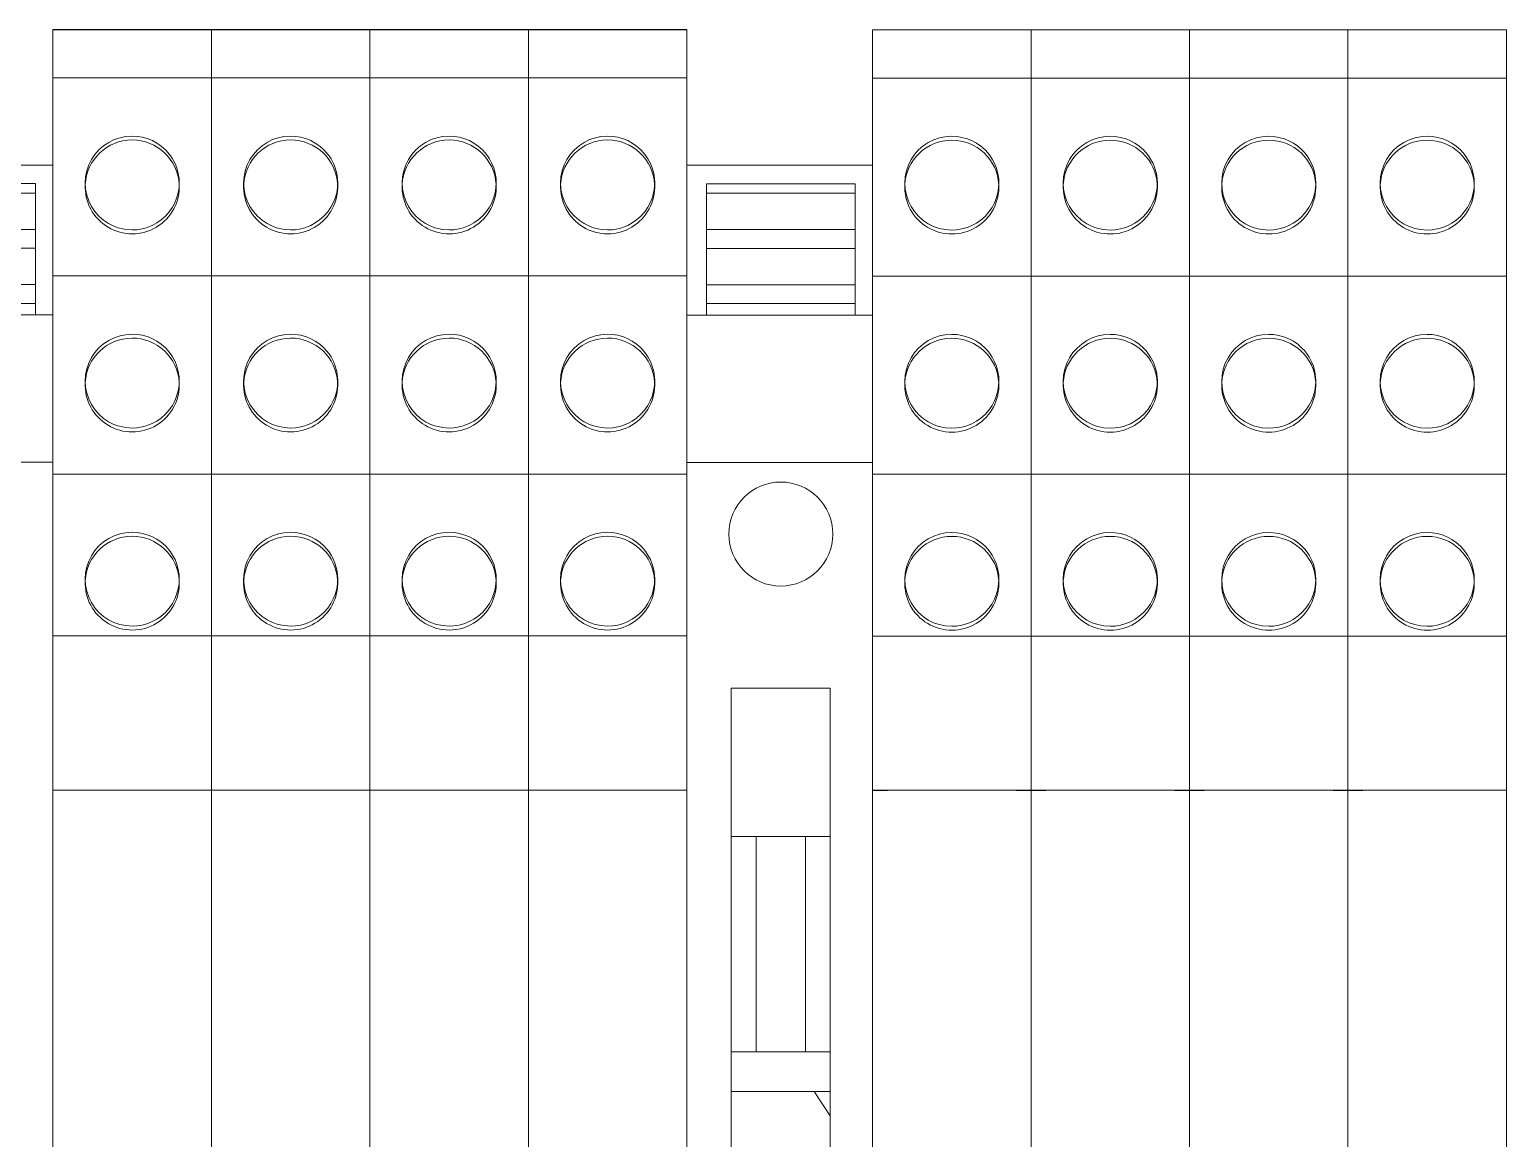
# Model space of a CAD drawing. Header units: millimetres. Extents: x 979 to 3414, y -1029 to 703.
# Drawn here: x 2281.4 to 2341, y 422.8 to 467.6 of the extents above; entities that cross this region are included whole.
import ezdxf

# ---------------------------------------------------------------- set-up
doc = ezdxf.new("R2010")
doc.units = ezdxf.units.MM
doc.layers.add('eProC - L2', color=41, linetype='Continuous', lineweight=20)

# ---------------------------------------------------------------- blocks, each defined once
blk = doc.blocks.new('eProC_Z_BPSN-SI-520')
at = {"layer": 'eProC - L2'}
for p, q in [((0.794, -6.05), (0.794, -0.749)), ((0.794, -0.749), (3.794, -0.749)), ((0.794, -1.131), (3.794, -1.131)), ((6.794, -0.749), (3.794, -0.749)), ((6.794, -1.131), (3.794, -1.131)), ((6.794, -6.05), (6.794, -0.749)), ((0.794, -2.594), (3.794, -2.594)), ((6.794, -2.594), (3.794, -2.594)), ((0.794, -3.358), (3.794, -3.358)), ((6.794, -3.358), (3.794, -3.358)), ((0.794, -4.822), (3.794, -4.822)), ((6.794, -4.822), (3.794, -4.822)), ((0.794, -5.585), (3.794, -5.585)), ((6.794, -5.585), (3.794, -5.585)), ((7.5, -6.05), (0, -6.05)), ((7.5, -11.996), (0, -11.996)), ((1.794, -42.11), (1.794, -21.11)), ((1.794, -21.11), (5.794, -21.11)), ((5.794, -42.11), (5.794, -21.11)), ((1.794, -27.11), (5.794, -27.11)), ((2.794, -35.795), (2.794, -27.11)), ((4.794, -35.795), (4.794, -27.11)), ((1.794, -35.795), (5.794, -35.795)), ((1.794, -37.396), (5.794, -37.396)), ((5.794, -38.389), (5.144, -37.396)), ((1.794, -42.11), (5.794, -42.11)), ((1.794, -59.11), (1.794, -44.11)), ((1.794, -44.11), (5.794, -44.11)), ((5.794, -59.11), (5.794, -44.11)), ((1.794, -59.11), (5.794, -59.11)), ((7.5, -60.072), (0, -60.072)), ((7.5, -61.577), (0, -61.577)), ((0.644, -78.601), (0.644, -61.577)), ((0.994, -78.601), (0.994, -61.577)), ((6.594, -61.647), (0.994, -61.647)), ((6.594, -78.601), (6.594, -61.577)), ((6.944, -78.601), (6.944, -61.577)), ((0.994, -67.83), (0.644, -67.83)), ((6.594, -67.83), (6.944, -67.83)), ((6.594, -68.91), (0.994, -68.91)), ((1.294, -77.853), (1.294, -69.103)), ((6.594, -69.103), (1.294, -69.103)), ((6.594, -69.783), (1.294, -69.783)), ((0.994, -70.001), (0.644, -70.001)), ((6.594, -70.001), (6.944, -70.001)), ((6.594, -70.757), (1.294, -70.757)), ((0.644, -71.801), (0.994, -71.801)), ((6.594, -71.919), (1.294, -71.919)), ((6.944, -71.801), (6.594, -71.801)), ((6.594, -72.893), (1.294, -72.893)), ((6.594, -74.054), (1.294, -74.054)), ((0.994, -74.801), (0.644, -74.801)), ((6.594, -75.029), (1.294, -75.029)), ((6.594, -74.801), (6.944, -74.801)), ((6.594, -76.19), (1.294, -76.19)), ((6.594, -77.165), (1.294, -77.165)), ((6.594, -77.853), (1.294, -77.853)), ((6.594, -78.601), (0.994, -78.601))]:
    blk.add_line(p, q, dxfattribs=at)
blk.add_lwpolyline([(0, 0), (7.5, 0), (7.5, -78.601), (0, -78.601)], close=True, dxfattribs=at)
for centre in [(3.794, -14.89), (3.794, -64.565)]:
    blk.add_circle(centre, 2.1, dxfattribs=at)

msp = doc.modelspace()

# ---------------------------------------------------------------- linework, layer by layer
at = {"layer": 'eProC - L2'}
for p, q in [((2288.716, 467.559), (2282.316, 467.559)), ((2282.316, 467.559), (2282.316, 443.07)), ((2288.716, 467.558), (2282.316, 467.558)), ((2288.716, 467.552), (2282.316, 467.552)), ((2288.716, 467.559), (2288.716, 379.581)), ((2295.116, 467.559), (2288.716, 467.559)), ((2288.716, 467.559), (2288.716, 443.07)), ((2295.116, 467.558), (2288.716, 467.558)), ((2295.116, 467.552), (2288.716, 467.552)), ((2295.116, 467.559), (2295.116, 379.581)), ((2301.516, 467.559), (2295.116, 467.559)), ((2295.116, 467.559), (2295.116, 443.07)), ((2301.516, 467.558), (2295.116, 467.558)), ((2301.516, 467.552), (2295.116, 467.552)), ((2301.516, 467.559), (2301.516, 379.581)), ((2307.916, 467.559), (2301.516, 467.559)), ((2301.516, 467.559), (2301.516, 443.07)), ((2307.916, 467.558), (2301.516, 467.558)), ((2307.916, 467.552), (2301.516, 467.552)), ((2307.916, 467.559), (2307.916, 379.581)), ((2307.916, 467.559), (2307.916, 443.07)), ((2321.816, 467.552), (2315.416, 467.552)), ((2315.416, 467.552), (2315.416, 443.063)), ((2321.816, 467.551), (2315.416, 467.551)), ((2321.816, 467.545), (2315.416, 467.545)), ((2321.816, 467.552), (2321.816, 379.575)), ((2328.216, 467.552), (2321.816, 467.552)), ((2321.816, 467.552), (2321.816, 443.063)), ((2328.216, 467.551), (2321.816, 467.551)), ((2328.216, 467.545), (2321.816, 467.545)), ((2328.216, 467.552), (2328.216, 379.575)), ((2334.616, 467.552), (2328.216, 467.552)), ((2328.216, 467.552), (2328.216, 443.063)), ((2334.616, 467.551), (2328.216, 467.551)), ((2334.616, 467.545), (2328.216, 467.545)), ((2334.616, 467.552), (2334.616, 379.575)), ((2341.016, 467.552), (2334.616, 467.552)), ((2334.616, 467.552), (2334.616, 443.063)), ((2341.016, 467.551), (2334.616, 467.551)), ((2341.016, 467.545), (2334.616, 467.545)), ((2341.016, 467.552), (2341.016, 379.575)), ((2341.016, 467.552), (2341.016, 443.063)), ((2288.716, 465.607), (2282.316, 465.607)), ((2295.116, 465.607), (2288.716, 465.607)), ((2301.516, 465.607), (2295.116, 465.607)), ((2307.916, 465.607), (2301.516, 465.607)), ((2321.816, 465.6), (2315.416, 465.6)), ((2328.216, 465.6), (2321.816, 465.6)), ((2334.616, 465.6), (2328.216, 465.6)), ((2341.016, 465.6), (2334.616, 465.6)), ((2283.616, 461.366), (2283.616, 461.204)), ((2287.417, 461.204), (2287.417, 461.366)), ((2290.016, 461.366), (2290.016, 461.204)), ((2293.817, 461.204), (2293.817, 461.366)), ((2296.416, 461.366), (2296.416, 461.204)), ((2300.217, 461.204), (2300.217, 461.366)), ((2302.816, 461.366), (2302.816, 461.204)), ((2306.617, 461.204), (2306.617, 461.366)), ((2316.716, 461.36), (2316.716, 461.197)), ((2320.517, 461.197), (2320.517, 461.36)), ((2323.116, 461.36), (2323.116, 461.197)), ((2326.917, 461.197), (2326.917, 461.36)), ((2329.516, 461.36), (2329.516, 461.197)), ((2333.317, 461.197), (2333.317, 461.36)), ((2335.916, 461.36), (2335.916, 461.197)), ((2339.717, 461.197), (2339.717, 461.36)), ((2288.716, 457.607), (2282.316, 457.607)), ((2295.116, 457.607), (2288.716, 457.607)), ((2301.516, 457.607), (2295.116, 457.607)), ((2307.916, 457.607), (2301.516, 457.607)), ((2321.816, 457.6), (2315.416, 457.6)), ((2328.216, 457.6), (2321.816, 457.6)), ((2334.616, 457.6), (2328.216, 457.6)), ((2341.016, 457.6), (2334.616, 457.6)), ((2283.616, 453.366), (2283.616, 453.204)), ((2287.417, 453.204), (2287.417, 453.366)), ((2290.016, 453.366), (2290.016, 453.204)), ((2293.817, 453.204), (2293.817, 453.366)), ((2296.416, 453.366), (2296.416, 453.204)), ((2300.217, 453.204), (2300.217, 453.366)), ((2302.816, 453.366), (2302.816, 453.204)), ((2306.617, 453.204), (2306.617, 453.366)), ((2316.716, 453.36), (2316.716, 453.197)), ((2320.517, 453.197), (2320.517, 453.36)), ((2323.116, 453.36), (2323.116, 453.197)), ((2326.917, 453.197), (2326.917, 453.36)), ((2329.516, 453.36), (2329.516, 453.197)), ((2333.317, 453.197), (2333.317, 453.36)), ((2335.916, 453.36), (2335.916, 453.197)), ((2339.717, 453.197), (2339.717, 453.36)), ((2288.716, 449.607), (2282.316, 449.607)), ((2295.116, 449.607), (2288.716, 449.607)), ((2301.516, 449.607), (2295.116, 449.607)), ((2307.916, 449.607), (2301.516, 449.607)), ((2321.816, 449.6), (2315.416, 449.6)), ((2328.216, 449.6), (2321.816, 449.6)), ((2334.616, 449.6), (2328.216, 449.6)), ((2341.016, 449.6), (2334.616, 449.6)), ((2283.616, 445.366), (2283.616, 445.204)), ((2287.417, 445.204), (2287.417, 445.366)), ((2290.016, 445.366), (2290.016, 445.204)), ((2293.817, 445.204), (2293.817, 445.366)), ((2296.416, 445.366), (2296.416, 445.204)), ((2300.217, 445.204), (2300.217, 445.366)), ((2302.816, 445.366), (2302.816, 445.204)), ((2306.617, 445.204), (2306.617, 445.366)), ((2316.716, 445.36), (2316.716, 445.197)), ((2320.517, 445.197), (2320.517, 445.36)), ((2323.116, 445.36), (2323.116, 445.197)), ((2326.917, 445.197), (2326.917, 445.36)), ((2329.516, 445.36), (2329.516, 445.197)), ((2333.317, 445.197), (2333.317, 445.36)), ((2335.916, 445.36), (2335.916, 445.197)), ((2339.717, 445.197), (2339.717, 445.36)), ((2288.716, 443.07), (2282.316, 443.07)), ((2282.316, 443.07), (2282.316, 436.848)), ((2288.716, 436.849), (2288.716, 443.07)), ((2295.116, 443.07), (2288.716, 443.07)), ((2288.716, 443.07), (2288.716, 436.848)), ((2295.116, 436.849), (2295.116, 443.07)), ((2301.516, 443.07), (2295.116, 443.07)), ((2295.116, 443.07), (2295.116, 436.848)), ((2301.516, 436.849), (2301.516, 443.07)), ((2307.916, 443.07), (2301.516, 443.07)), ((2301.516, 443.07), (2301.516, 436.848)), ((2307.916, 436.849), (2307.916, 443.07)), ((2307.916, 443.07), (2307.916, 436.848)), ((2321.816, 443.063), (2315.416, 443.063)), ((2315.416, 443.063), (2315.416, 436.842)), ((2321.816, 436.842), (2321.816, 443.063)), ((2328.216, 443.063), (2321.816, 443.063)), ((2321.816, 443.063), (2321.816, 436.842)), ((2328.216, 436.842), (2328.216, 443.063)), ((2334.616, 443.063), (2328.216, 443.063)), ((2328.216, 443.063), (2328.216, 436.842)), ((2334.616, 436.842), (2334.616, 443.063)), ((2341.016, 443.063), (2334.616, 443.063)), ((2334.616, 443.063), (2334.616, 436.842)), ((2341.016, 436.842), (2341.016, 443.063)), ((2341.016, 443.063), (2341.016, 436.842)), ((2288.716, 436.849), (2282.316, 436.848)), ((2282.316, 387.581), (2282.316, 436.848)), ((2282.916, 436.842), (2282.316, 436.842)), ((2288.716, 436.842), (2288.116, 436.842)), ((2295.116, 436.849), (2288.716, 436.848)), ((2288.716, 387.581), (2288.716, 436.848)), ((2289.316, 436.842), (2288.716, 436.842)), ((2295.116, 436.842), (2294.516, 436.842)), ((2301.516, 436.849), (2295.116, 436.848)), ((2295.116, 387.581), (2295.116, 436.848)), ((2295.716, 436.842), (2295.116, 436.842)), ((2301.516, 436.842), (2300.916, 436.842)), ((2307.916, 436.849), (2301.516, 436.848)), ((2301.516, 387.581), (2301.516, 436.848)), ((2302.116, 436.842), (2301.516, 436.842)), ((2307.916, 387.581), (2307.916, 436.848)), ((2321.816, 436.842), (2315.416, 436.842)), ((2315.416, 387.575), (2315.416, 436.842)), ((2316.016, 436.835), (2315.416, 436.835)), ((2321.816, 436.835), (2321.216, 436.835)), ((2328.216, 436.842), (2321.816, 436.842)), ((2321.816, 387.575), (2321.816, 436.842)), ((2322.416, 436.835), (2321.816, 436.835)), ((2328.216, 436.835), (2327.616, 436.835)), ((2334.616, 436.842), (2328.216, 436.842)), ((2328.216, 387.575), (2328.216, 436.842)), ((2328.816, 436.835), (2328.216, 436.835)), ((2334.616, 436.835), (2334.016, 436.835)), ((2341.016, 436.842), (2334.616, 436.842)), ((2334.616, 387.575), (2334.616, 436.842)), ((2335.216, 436.835), (2334.616, 436.835)), ((2341.016, 387.575), (2341.016, 436.842))]:
    msp.add_line(p, q, dxfattribs=at)
for points in [[(2283.616, 461.366), (2283.632, 461.614), (2283.681, 461.856), (2283.761, 462.091), (2283.871, 462.313), (2284.009, 462.517), (2284.173, 462.704), (2284.361, 462.867), (2284.567, 463.004), (2284.789, 463.113), (2285.025, 463.192), (2285.246, 463.235), (2285.517, 463.256)], [(2287.417, 461.366), (2287.409, 461.541), (2287.378, 461.745), (2287.317, 461.971), (2287.245, 462.152), (2287.147, 462.338), (2287.065, 462.463), (2286.969, 462.586), (2286.858, 462.706), (2286.689, 462.855), (2286.512, 462.977), (2286.334, 463.073), (2286.156, 463.146), (2285.928, 463.212), (2285.713, 463.246), (2285.517, 463.256)], [(2290.016, 461.366), (2290.032, 461.614), (2290.081, 461.856), (2290.161, 462.091), (2290.271, 462.313), (2290.409, 462.517), (2290.573, 462.704), (2290.761, 462.867), (2290.967, 463.004), (2291.189, 463.113), (2291.425, 463.192), (2291.646, 463.235), (2291.917, 463.256)], [(2293.817, 461.366), (2293.809, 461.541), (2293.778, 461.745), (2293.717, 461.971), (2293.645, 462.152), (2293.547, 462.338), (2293.465, 462.463), (2293.369, 462.586), (2293.258, 462.706), (2293.089, 462.855), (2292.912, 462.977), (2292.734, 463.073), (2292.556, 463.146), (2292.328, 463.212), (2292.113, 463.246), (2291.917, 463.256)], [(2296.416, 461.366), (2296.432, 461.614), (2296.481, 461.856), (2296.561, 462.091), (2296.671, 462.313), (2296.809, 462.517), (2296.973, 462.704), (2297.161, 462.867), (2297.367, 463.004), (2297.589, 463.113), (2297.825, 463.192), (2298.046, 463.235), (2298.317, 463.256)], [(2300.217, 461.366), (2300.209, 461.541), (2300.178, 461.745), (2300.117, 461.971), (2300.045, 462.152), (2299.947, 462.338), (2299.865, 462.463), (2299.769, 462.586), (2299.658, 462.706), (2299.489, 462.855), (2299.312, 462.977), (2299.134, 463.073), (2298.956, 463.146), (2298.728, 463.212), (2298.513, 463.246), (2298.317, 463.256)], [(2302.816, 461.366), (2302.832, 461.614), (2302.881, 461.856), (2302.961, 462.091), (2303.071, 462.313), (2303.209, 462.517), (2303.373, 462.704), (2303.561, 462.867), (2303.767, 463.004), (2303.989, 463.113), (2304.225, 463.192), (2304.446, 463.235), (2304.717, 463.256)], [(2306.617, 461.366), (2306.609, 461.541), (2306.578, 461.745), (2306.517, 461.971), (2306.445, 462.152), (2306.347, 462.338), (2306.265, 462.463), (2306.169, 462.586), (2306.058, 462.706), (2305.889, 462.855), (2305.712, 462.977), (2305.534, 463.073), (2305.356, 463.146), (2305.128, 463.212), (2304.913, 463.246), (2304.717, 463.256)], [(2316.716, 461.36), (2316.732, 461.607), (2316.781, 461.849), (2316.861, 462.084), (2316.971, 462.306), (2317.109, 462.511), (2317.273, 462.697), (2317.461, 462.86), (2317.667, 462.997), (2317.889, 463.106), (2318.125, 463.185), (2318.346, 463.229), (2318.617, 463.25)], [(2320.517, 461.359), (2320.509, 461.534), (2320.478, 461.738), (2320.417, 461.965), (2320.345, 462.145), (2320.247, 462.331), (2320.165, 462.456), (2320.069, 462.579), (2319.958, 462.699), (2319.789, 462.848), (2319.612, 462.97), (2319.434, 463.066), (2319.256, 463.14), (2319.028, 463.205), (2318.813, 463.239), (2318.617, 463.25)], [(2323.116, 461.36), (2323.132, 461.607), (2323.181, 461.849), (2323.261, 462.084), (2323.371, 462.306), (2323.509, 462.511), (2323.673, 462.697), (2323.861, 462.86), (2324.067, 462.997), (2324.289, 463.106), (2324.525, 463.185), (2324.746, 463.229), (2325.017, 463.25)], [(2326.917, 461.359), (2326.909, 461.534), (2326.878, 461.738), (2326.817, 461.965), (2326.745, 462.145), (2326.647, 462.331), (2326.565, 462.456), (2326.469, 462.579), (2326.358, 462.699), (2326.189, 462.848), (2326.012, 462.97), (2325.834, 463.066), (2325.656, 463.14), (2325.428, 463.205), (2325.213, 463.239), (2325.017, 463.25)], [(2329.516, 461.36), (2329.532, 461.607), (2329.581, 461.849), (2329.661, 462.084), (2329.771, 462.306), (2329.909, 462.511), (2330.073, 462.697), (2330.261, 462.86), (2330.467, 462.997), (2330.689, 463.106), (2330.925, 463.185), (2331.146, 463.229), (2331.417, 463.25)], [(2333.317, 461.359), (2333.309, 461.534), (2333.278, 461.738), (2333.217, 461.965), (2333.145, 462.145), (2333.047, 462.331), (2332.965, 462.456), (2332.869, 462.579), (2332.758, 462.699), (2332.589, 462.848), (2332.412, 462.97), (2332.234, 463.066), (2332.056, 463.14), (2331.828, 463.205), (2331.613, 463.239), (2331.417, 463.25)], [(2335.916, 461.36), (2335.932, 461.607), (2335.981, 461.849), (2336.061, 462.084), (2336.171, 462.306), (2336.309, 462.511), (2336.473, 462.697), (2336.661, 462.86), (2336.867, 462.997), (2337.089, 463.106), (2337.325, 463.185), (2337.546, 463.229), (2337.817, 463.25)], [(2339.717, 461.359), (2339.709, 461.534), (2339.678, 461.738), (2339.617, 461.965), (2339.545, 462.145), (2339.447, 462.331), (2339.365, 462.456), (2339.269, 462.579), (2339.158, 462.699), (2338.989, 462.848), (2338.812, 462.97), (2338.634, 463.066), (2338.456, 463.14), (2338.228, 463.205), (2338.013, 463.239), (2337.817, 463.25)], [(2284.942, 459.556), (2284.781, 459.614), (2284.564, 459.721), (2284.362, 459.858), (2284.174, 460.024), (2284.009, 460.212), (2283.872, 460.417), (2283.761, 460.64), (2283.681, 460.876), (2283.633, 461.118), (2283.616, 461.366), (2283.616, 461.366)], [(2286.087, 459.555), (2286.151, 459.577), (2286.329, 459.65), (2286.509, 459.747), (2286.686, 459.871), (2286.858, 460.022), (2287.015, 460.199), (2287.141, 460.382), (2287.239, 460.565), (2287.312, 460.745), (2287.375, 460.971), (2287.407, 461.179), (2287.417, 461.363), (2287.417, 461.366)], [(2291.342, 459.556), (2291.181, 459.614), (2290.964, 459.721), (2290.762, 459.858), (2290.574, 460.024), (2290.409, 460.212), (2290.272, 460.417), (2290.161, 460.64), (2290.081, 460.876), (2290.033, 461.118), (2290.016, 461.366), (2290.016, 461.366)], [(2292.487, 459.555), (2292.551, 459.577), (2292.729, 459.65), (2292.909, 459.747), (2293.086, 459.871), (2293.258, 460.022), (2293.415, 460.199), (2293.541, 460.382), (2293.639, 460.565), (2293.712, 460.745), (2293.775, 460.971), (2293.807, 461.179), (2293.817, 461.363), (2293.817, 461.366)], [(2297.742, 459.556), (2297.581, 459.614), (2297.364, 459.721), (2297.162, 459.858), (2296.974, 460.024), (2296.809, 460.212), (2296.672, 460.417), (2296.561, 460.64), (2296.481, 460.876), (2296.433, 461.118), (2296.416, 461.366), (2296.416, 461.366)], [(2298.887, 459.555), (2298.951, 459.577), (2299.129, 459.65), (2299.309, 459.747), (2299.486, 459.871), (2299.658, 460.022), (2299.815, 460.199), (2299.941, 460.382), (2300.039, 460.565), (2300.112, 460.745), (2300.175, 460.971), (2300.207, 461.179), (2300.217, 461.363), (2300.217, 461.366)], [(2304.142, 459.556), (2303.981, 459.614), (2303.764, 459.721), (2303.562, 459.858), (2303.374, 460.024), (2303.209, 460.212), (2303.072, 460.417), (2302.961, 460.64), (2302.881, 460.876), (2302.833, 461.118), (2302.816, 461.366), (2302.816, 461.366)], [(2305.287, 459.555), (2305.351, 459.577), (2305.529, 459.65), (2305.709, 459.747), (2305.886, 459.871), (2306.058, 460.022), (2306.215, 460.199), (2306.341, 460.382), (2306.439, 460.565), (2306.512, 460.745), (2306.575, 460.971), (2306.607, 461.179), (2306.617, 461.363), (2306.617, 461.366)], [(2318.042, 459.549), (2317.881, 459.607), (2317.664, 459.715), (2317.462, 459.851), (2317.274, 460.018), (2317.109, 460.205), (2316.972, 460.41), (2316.861, 460.634), (2316.781, 460.869), (2316.733, 461.111), (2316.716, 461.359), (2316.716, 461.36)], [(2319.187, 459.548), (2319.251, 459.57), (2319.429, 459.643), (2319.609, 459.74), (2319.786, 459.864), (2319.958, 460.015), (2320.115, 460.192), (2320.241, 460.375), (2320.339, 460.559), (2320.412, 460.738), (2320.475, 460.965), (2320.507, 461.172), (2320.517, 461.356), (2320.517, 461.359)], [(2324.442, 459.549), (2324.281, 459.607), (2324.064, 459.715), (2323.862, 459.851), (2323.674, 460.018), (2323.509, 460.205), (2323.372, 460.41), (2323.261, 460.634), (2323.181, 460.869), (2323.133, 461.111), (2323.116, 461.359), (2323.116, 461.36)], [(2325.587, 459.548), (2325.651, 459.57), (2325.829, 459.643), (2326.009, 459.74), (2326.186, 459.864), (2326.358, 460.015), (2326.515, 460.192), (2326.641, 460.375), (2326.739, 460.559), (2326.812, 460.738), (2326.875, 460.965), (2326.907, 461.172), (2326.917, 461.356), (2326.917, 461.359)], [(2330.842, 459.549), (2330.681, 459.607), (2330.464, 459.715), (2330.262, 459.851), (2330.074, 460.018), (2329.909, 460.205), (2329.772, 460.41), (2329.661, 460.634), (2329.581, 460.869), (2329.533, 461.111), (2329.516, 461.359), (2329.516, 461.36)], [(2331.987, 459.548), (2332.051, 459.57), (2332.229, 459.643), (2332.409, 459.74), (2332.586, 459.864), (2332.758, 460.015), (2332.915, 460.192), (2333.041, 460.375), (2333.139, 460.559), (2333.212, 460.738), (2333.275, 460.965), (2333.307, 461.172), (2333.317, 461.356), (2333.317, 461.359)], [(2337.242, 459.549), (2337.081, 459.607), (2336.864, 459.715), (2336.662, 459.851), (2336.474, 460.018), (2336.309, 460.205), (2336.172, 460.41), (2336.061, 460.634), (2335.981, 460.869), (2335.933, 461.111), (2335.916, 461.359), (2335.916, 461.36)], [(2338.387, 459.548), (2338.451, 459.57), (2338.629, 459.643), (2338.809, 459.74), (2338.986, 459.864), (2339.158, 460.015), (2339.315, 460.192), (2339.441, 460.375), (2339.539, 460.559), (2339.612, 460.738), (2339.675, 460.965), (2339.707, 461.172), (2339.717, 461.356), (2339.717, 461.359)], [(2285.517, 459.467), (2285.257, 459.487), (2285.012, 459.536), (2284.942, 459.556)], [(2285.517, 459.467), (2285.71, 459.477), (2285.923, 459.511), (2286.087, 459.555)], [(2291.917, 459.467), (2291.657, 459.487), (2291.412, 459.536), (2291.342, 459.556)], [(2291.917, 459.467), (2292.11, 459.477), (2292.323, 459.511), (2292.487, 459.555)], [(2298.317, 459.467), (2298.057, 459.487), (2297.812, 459.536), (2297.742, 459.556)], [(2298.317, 459.467), (2298.51, 459.477), (2298.723, 459.511), (2298.887, 459.555)], [(2304.717, 459.467), (2304.457, 459.487), (2304.212, 459.536), (2304.142, 459.556)], [(2304.717, 459.467), (2304.91, 459.477), (2305.123, 459.511), (2305.287, 459.555)], [(2318.617, 459.46), (2318.357, 459.48), (2318.112, 459.529), (2318.042, 459.549)], [(2318.617, 459.46), (2318.81, 459.47), (2319.023, 459.505), (2319.187, 459.548)], [(2325.017, 459.46), (2324.757, 459.48), (2324.512, 459.529), (2324.442, 459.549)], [(2325.017, 459.46), (2325.21, 459.47), (2325.423, 459.505), (2325.587, 459.548)], [(2331.417, 459.46), (2331.157, 459.48), (2330.912, 459.529), (2330.842, 459.549)], [(2331.417, 459.46), (2331.61, 459.47), (2331.823, 459.505), (2331.987, 459.548)], [(2337.817, 459.46), (2337.557, 459.48), (2337.312, 459.529), (2337.242, 459.549)], [(2337.817, 459.46), (2338.01, 459.47), (2338.223, 459.505), (2338.387, 459.548)], [(2283.616, 453.366), (2283.632, 453.614), (2283.681, 453.856), (2283.761, 454.091), (2283.871, 454.313), (2284.009, 454.517), (2284.173, 454.704), (2284.361, 454.867), (2284.567, 455.004), (2284.789, 455.113), (2285.025, 455.192), (2285.246, 455.235), (2285.517, 455.256)], [(2287.417, 453.366), (2287.409, 453.541), (2287.378, 453.745), (2287.317, 453.971), (2287.245, 454.152), (2287.147, 454.338), (2287.065, 454.463), (2286.969, 454.586), (2286.858, 454.706), (2286.689, 454.855), (2286.512, 454.977), (2286.334, 455.073), (2286.156, 455.146), (2285.928, 455.212), (2285.713, 455.246), (2285.517, 455.256)], [(2290.016, 453.366), (2290.032, 453.614), (2290.081, 453.856), (2290.161, 454.091), (2290.271, 454.313), (2290.409, 454.517), (2290.573, 454.704), (2290.761, 454.867), (2290.967, 455.004), (2291.189, 455.113), (2291.425, 455.192), (2291.646, 455.235), (2291.917, 455.256)], [(2293.817, 453.366), (2293.809, 453.541), (2293.778, 453.745), (2293.717, 453.971), (2293.645, 454.152), (2293.547, 454.338), (2293.465, 454.463), (2293.369, 454.586), (2293.258, 454.706), (2293.089, 454.855), (2292.912, 454.977), (2292.734, 455.073), (2292.556, 455.146), (2292.328, 455.212), (2292.113, 455.246), (2291.917, 455.256)], [(2296.416, 453.366), (2296.432, 453.614), (2296.481, 453.856), (2296.561, 454.091), (2296.671, 454.313), (2296.809, 454.517), (2296.973, 454.704), (2297.161, 454.867), (2297.367, 455.004), (2297.589, 455.113), (2297.825, 455.192), (2298.046, 455.235), (2298.317, 455.256)], [(2300.217, 453.366), (2300.209, 453.541), (2300.178, 453.745), (2300.117, 453.971), (2300.045, 454.152), (2299.947, 454.338), (2299.865, 454.463), (2299.769, 454.586), (2299.658, 454.706), (2299.489, 454.855), (2299.312, 454.977), (2299.134, 455.073), (2298.956, 455.146), (2298.728, 455.212), (2298.513, 455.246), (2298.317, 455.256)], [(2302.816, 453.366), (2302.832, 453.614), (2302.881, 453.856), (2302.961, 454.091), (2303.071, 454.313), (2303.209, 454.517), (2303.373, 454.704), (2303.561, 454.867), (2303.767, 455.004), (2303.989, 455.113), (2304.225, 455.192), (2304.446, 455.235), (2304.717, 455.256)], [(2306.617, 453.366), (2306.609, 453.541), (2306.578, 453.745), (2306.517, 453.971), (2306.445, 454.152), (2306.347, 454.338), (2306.265, 454.463), (2306.169, 454.586), (2306.058, 454.706), (2305.889, 454.855), (2305.712, 454.977), (2305.534, 455.073), (2305.356, 455.146), (2305.128, 455.212), (2304.913, 455.246), (2304.717, 455.256)], [(2316.716, 453.36), (2316.732, 453.607), (2316.781, 453.849), (2316.861, 454.084), (2316.971, 454.306), (2317.109, 454.511), (2317.273, 454.697), (2317.461, 454.86), (2317.667, 454.997), (2317.889, 455.106), (2318.125, 455.185), (2318.346, 455.229), (2318.617, 455.25)], [(2320.517, 453.359), (2320.509, 453.534), (2320.478, 453.738), (2320.417, 453.965), (2320.345, 454.145), (2320.247, 454.331), (2320.165, 454.456), (2320.069, 454.579), (2319.958, 454.699), (2319.789, 454.848), (2319.612, 454.97), (2319.434, 455.066), (2319.256, 455.14), (2319.028, 455.205), (2318.813, 455.239), (2318.617, 455.25)], [(2323.116, 453.36), (2323.132, 453.607), (2323.181, 453.849), (2323.261, 454.084), (2323.371, 454.306), (2323.509, 454.511), (2323.673, 454.697), (2323.861, 454.86), (2324.067, 454.997), (2324.289, 455.106), (2324.525, 455.185), (2324.746, 455.229), (2325.017, 455.25)], [(2326.917, 453.359), (2326.909, 453.534), (2326.878, 453.738), (2326.817, 453.965), (2326.745, 454.145), (2326.647, 454.331), (2326.565, 454.456), (2326.469, 454.579), (2326.358, 454.699), (2326.189, 454.848), (2326.012, 454.97), (2325.834, 455.066), (2325.656, 455.14), (2325.428, 455.205), (2325.213, 455.239), (2325.017, 455.25)], [(2329.516, 453.36), (2329.532, 453.607), (2329.581, 453.849), (2329.661, 454.084), (2329.771, 454.306), (2329.909, 454.511), (2330.073, 454.697), (2330.261, 454.86), (2330.467, 454.997), (2330.689, 455.106), (2330.925, 455.185), (2331.146, 455.229), (2331.417, 455.25)], [(2333.317, 453.359), (2333.309, 453.534), (2333.278, 453.738), (2333.217, 453.965), (2333.145, 454.145), (2333.047, 454.331), (2332.965, 454.456), (2332.869, 454.579), (2332.758, 454.699), (2332.589, 454.848), (2332.412, 454.97), (2332.234, 455.066), (2332.056, 455.14), (2331.828, 455.205), (2331.613, 455.239), (2331.417, 455.25)], [(2335.916, 453.36), (2335.932, 453.607), (2335.981, 453.849), (2336.061, 454.084), (2336.171, 454.306), (2336.309, 454.511), (2336.473, 454.697), (2336.661, 454.86), (2336.867, 454.997), (2337.089, 455.106), (2337.325, 455.185), (2337.546, 455.229), (2337.817, 455.25)], [(2339.717, 453.359), (2339.709, 453.534), (2339.678, 453.738), (2339.617, 453.965), (2339.545, 454.145), (2339.447, 454.331), (2339.365, 454.456), (2339.269, 454.579), (2339.158, 454.699), (2338.989, 454.848), (2338.812, 454.97), (2338.634, 455.066), (2338.456, 455.14), (2338.228, 455.205), (2338.013, 455.239), (2337.817, 455.25)], [(2284.942, 451.556), (2284.781, 451.614), (2284.564, 451.721), (2284.362, 451.858), (2284.174, 452.024), (2284.009, 452.212), (2283.872, 452.417), (2283.761, 452.64), (2283.681, 452.876), (2283.633, 453.118), (2283.616, 453.366), (2283.616, 453.366)], [(2286.087, 451.555), (2286.151, 451.577), (2286.329, 451.65), (2286.509, 451.747), (2286.686, 451.871), (2286.858, 452.022), (2287.015, 452.199), (2287.141, 452.382), (2287.239, 452.565), (2287.312, 452.745), (2287.375, 452.971), (2287.407, 453.179), (2287.417, 453.363), (2287.417, 453.366)], [(2291.342, 451.556), (2291.181, 451.614), (2290.964, 451.721), (2290.762, 451.858), (2290.574, 452.024), (2290.409, 452.212), (2290.272, 452.417), (2290.161, 452.64), (2290.081, 452.876), (2290.033, 453.118), (2290.016, 453.366), (2290.016, 453.366)], [(2292.487, 451.555), (2292.551, 451.577), (2292.729, 451.65), (2292.909, 451.747), (2293.086, 451.871), (2293.258, 452.022), (2293.415, 452.199), (2293.541, 452.382), (2293.639, 452.565), (2293.712, 452.745), (2293.775, 452.971), (2293.807, 453.179), (2293.817, 453.363), (2293.817, 453.366)], [(2297.742, 451.556), (2297.581, 451.614), (2297.364, 451.721), (2297.162, 451.858), (2296.974, 452.024), (2296.809, 452.212), (2296.672, 452.417), (2296.561, 452.64), (2296.481, 452.876), (2296.433, 453.118), (2296.416, 453.366), (2296.416, 453.366)], [(2298.887, 451.555), (2298.951, 451.577), (2299.129, 451.65), (2299.309, 451.747), (2299.486, 451.871), (2299.658, 452.022), (2299.815, 452.199), (2299.941, 452.382), (2300.039, 452.565), (2300.112, 452.745), (2300.175, 452.971), (2300.207, 453.179), (2300.217, 453.363), (2300.217, 453.366)], [(2304.142, 451.556), (2303.981, 451.614), (2303.764, 451.721), (2303.562, 451.858), (2303.374, 452.024), (2303.209, 452.212), (2303.072, 452.417), (2302.961, 452.64), (2302.881, 452.876), (2302.833, 453.118), (2302.816, 453.366), (2302.816, 453.366)], [(2305.287, 451.555), (2305.351, 451.577), (2305.529, 451.65), (2305.709, 451.747), (2305.886, 451.871), (2306.058, 452.022), (2306.215, 452.199), (2306.341, 452.382), (2306.439, 452.565), (2306.512, 452.745), (2306.575, 452.971), (2306.607, 453.179), (2306.617, 453.363), (2306.617, 453.366)], [(2318.042, 451.549), (2317.881, 451.607), (2317.664, 451.715), (2317.462, 451.851), (2317.274, 452.018), (2317.109, 452.205), (2316.972, 452.41), (2316.861, 452.634), (2316.781, 452.869), (2316.733, 453.111), (2316.716, 453.359), (2316.716, 453.36)], [(2319.187, 451.548), (2319.251, 451.57), (2319.429, 451.643), (2319.609, 451.74), (2319.786, 451.864), (2319.958, 452.015), (2320.115, 452.192), (2320.241, 452.375), (2320.339, 452.559), (2320.412, 452.738), (2320.475, 452.965), (2320.507, 453.172), (2320.517, 453.356), (2320.517, 453.359)], [(2324.442, 451.549), (2324.281, 451.607), (2324.064, 451.715), (2323.862, 451.851), (2323.674, 452.018), (2323.509, 452.205), (2323.372, 452.41), (2323.261, 452.634), (2323.181, 452.869), (2323.133, 453.111), (2323.116, 453.359), (2323.116, 453.36)], [(2325.587, 451.548), (2325.651, 451.57), (2325.829, 451.643), (2326.009, 451.74), (2326.186, 451.864), (2326.358, 452.015), (2326.515, 452.192), (2326.641, 452.375), (2326.739, 452.559), (2326.812, 452.738), (2326.875, 452.965), (2326.907, 453.172), (2326.917, 453.356), (2326.917, 453.359)], [(2330.842, 451.549), (2330.681, 451.607), (2330.464, 451.715), (2330.262, 451.851), (2330.074, 452.018), (2329.909, 452.205), (2329.772, 452.41), (2329.661, 452.634), (2329.581, 452.869), (2329.533, 453.111), (2329.516, 453.359), (2329.516, 453.36)], [(2331.987, 451.548), (2332.051, 451.57), (2332.229, 451.643), (2332.409, 451.74), (2332.586, 451.864), (2332.758, 452.015), (2332.915, 452.192), (2333.041, 452.375), (2333.139, 452.559), (2333.212, 452.738), (2333.275, 452.965), (2333.307, 453.172), (2333.317, 453.356), (2333.317, 453.359)], [(2337.242, 451.549), (2337.081, 451.607), (2336.864, 451.715), (2336.662, 451.851), (2336.474, 452.018), (2336.309, 452.205), (2336.172, 452.41), (2336.061, 452.634), (2335.981, 452.869), (2335.933, 453.111), (2335.916, 453.359), (2335.916, 453.36)], [(2338.387, 451.548), (2338.451, 451.57), (2338.629, 451.643), (2338.809, 451.74), (2338.986, 451.864), (2339.158, 452.015), (2339.315, 452.192), (2339.441, 452.375), (2339.539, 452.559), (2339.612, 452.738), (2339.675, 452.965), (2339.707, 453.172), (2339.717, 453.356), (2339.717, 453.359)], [(2285.517, 451.467), (2285.257, 451.487), (2285.012, 451.536), (2284.942, 451.556)], [(2285.517, 451.467), (2285.71, 451.477), (2285.923, 451.511), (2286.087, 451.555)], [(2291.917, 451.467), (2291.657, 451.487), (2291.412, 451.536), (2291.342, 451.556)], [(2291.917, 451.467), (2292.11, 451.477), (2292.323, 451.511), (2292.487, 451.555)], [(2298.317, 451.467), (2298.057, 451.487), (2297.812, 451.536), (2297.742, 451.556)], [(2298.317, 451.467), (2298.51, 451.477), (2298.723, 451.511), (2298.887, 451.555)], [(2304.717, 451.467), (2304.457, 451.487), (2304.212, 451.536), (2304.142, 451.556)], [(2304.717, 451.467), (2304.91, 451.477), (2305.123, 451.511), (2305.287, 451.555)], [(2318.617, 451.46), (2318.357, 451.48), (2318.112, 451.529), (2318.042, 451.549)], [(2318.617, 451.46), (2318.81, 451.47), (2319.023, 451.505), (2319.187, 451.548)], [(2325.017, 451.46), (2324.757, 451.48), (2324.512, 451.529), (2324.442, 451.549)], [(2325.017, 451.46), (2325.21, 451.47), (2325.423, 451.505), (2325.587, 451.548)], [(2331.417, 451.46), (2331.157, 451.48), (2330.912, 451.529), (2330.842, 451.549)], [(2331.417, 451.46), (2331.61, 451.47), (2331.823, 451.505), (2331.987, 451.548)], [(2337.817, 451.46), (2337.557, 451.48), (2337.312, 451.529), (2337.242, 451.549)], [(2337.817, 451.46), (2338.01, 451.47), (2338.223, 451.505), (2338.387, 451.548)], [(2283.616, 445.366), (2283.632, 445.614), (2283.681, 445.856), (2283.761, 446.091), (2283.871, 446.313), (2284.009, 446.517), (2284.173, 446.704), (2284.361, 446.867), (2284.567, 447.004), (2284.789, 447.113), (2285.025, 447.192), (2285.246, 447.235), (2285.517, 447.256)], [(2287.417, 445.366), (2287.409, 445.541), (2287.378, 445.745), (2287.317, 445.971), (2287.245, 446.152), (2287.147, 446.338), (2287.065, 446.463), (2286.969, 446.586), (2286.858, 446.706), (2286.689, 446.855), (2286.512, 446.977), (2286.334, 447.073), (2286.156, 447.146), (2285.928, 447.212), (2285.713, 447.246), (2285.517, 447.256)], [(2290.016, 445.366), (2290.032, 445.614), (2290.081, 445.856), (2290.161, 446.091), (2290.271, 446.313), (2290.409, 446.517), (2290.573, 446.704), (2290.761, 446.867), (2290.967, 447.004), (2291.189, 447.113), (2291.425, 447.192), (2291.646, 447.235), (2291.917, 447.256)], [(2293.817, 445.366), (2293.809, 445.541), (2293.778, 445.745), (2293.717, 445.971), (2293.645, 446.152), (2293.547, 446.338), (2293.465, 446.463), (2293.369, 446.586), (2293.258, 446.706), (2293.089, 446.855), (2292.912, 446.977), (2292.734, 447.073), (2292.556, 447.146), (2292.328, 447.212), (2292.113, 447.246), (2291.917, 447.256)], [(2296.416, 445.366), (2296.432, 445.614), (2296.481, 445.856), (2296.561, 446.091), (2296.671, 446.313), (2296.809, 446.517), (2296.973, 446.704), (2297.161, 446.867), (2297.367, 447.004), (2297.589, 447.113), (2297.825, 447.192), (2298.046, 447.235), (2298.317, 447.256)], [(2300.217, 445.366), (2300.209, 445.541), (2300.178, 445.745), (2300.117, 445.971), (2300.045, 446.152), (2299.947, 446.338), (2299.865, 446.463), (2299.769, 446.586), (2299.658, 446.706), (2299.489, 446.855), (2299.312, 446.977), (2299.134, 447.073), (2298.956, 447.146), (2298.728, 447.212), (2298.513, 447.246), (2298.317, 447.256)], [(2302.816, 445.366), (2302.832, 445.614), (2302.881, 445.856), (2302.961, 446.091), (2303.071, 446.313), (2303.209, 446.517), (2303.373, 446.704), (2303.561, 446.867), (2303.767, 447.004), (2303.989, 447.113), (2304.225, 447.192), (2304.446, 447.235), (2304.717, 447.256)], [(2306.617, 445.366), (2306.609, 445.541), (2306.578, 445.745), (2306.517, 445.971), (2306.445, 446.152), (2306.347, 446.338), (2306.265, 446.463), (2306.169, 446.586), (2306.058, 446.706), (2305.889, 446.855), (2305.712, 446.977), (2305.534, 447.073), (2305.356, 447.146), (2305.128, 447.212), (2304.913, 447.246), (2304.717, 447.256)], [(2316.716, 445.36), (2316.732, 445.607), (2316.781, 445.849), (2316.861, 446.084), (2316.971, 446.306), (2317.109, 446.511), (2317.273, 446.697), (2317.461, 446.86), (2317.667, 446.997), (2317.889, 447.106), (2318.125, 447.185), (2318.346, 447.229), (2318.617, 447.25)], [(2320.517, 445.359), (2320.509, 445.534), (2320.478, 445.738), (2320.417, 445.965), (2320.345, 446.145), (2320.247, 446.331), (2320.165, 446.456), (2320.069, 446.579), (2319.958, 446.699), (2319.789, 446.848), (2319.612, 446.97), (2319.434, 447.066), (2319.256, 447.14), (2319.028, 447.205), (2318.813, 447.239), (2318.617, 447.25)], [(2323.116, 445.36), (2323.132, 445.607), (2323.181, 445.849), (2323.261, 446.084), (2323.371, 446.306), (2323.509, 446.511), (2323.673, 446.697), (2323.861, 446.86), (2324.067, 446.997), (2324.289, 447.106), (2324.525, 447.185), (2324.746, 447.229), (2325.017, 447.25)], [(2326.917, 445.359), (2326.909, 445.534), (2326.878, 445.738), (2326.817, 445.965), (2326.745, 446.145), (2326.647, 446.331), (2326.565, 446.456), (2326.469, 446.579), (2326.358, 446.699), (2326.189, 446.848), (2326.012, 446.97), (2325.834, 447.066), (2325.656, 447.14), (2325.428, 447.205), (2325.213, 447.239), (2325.017, 447.25)], [(2329.516, 445.36), (2329.532, 445.607), (2329.581, 445.849), (2329.661, 446.084), (2329.771, 446.306), (2329.909, 446.511), (2330.073, 446.697), (2330.261, 446.86), (2330.467, 446.997), (2330.689, 447.106), (2330.925, 447.185), (2331.146, 447.229), (2331.417, 447.25)], [(2333.317, 445.359), (2333.309, 445.534), (2333.278, 445.738), (2333.217, 445.965), (2333.145, 446.145), (2333.047, 446.331), (2332.965, 446.456), (2332.869, 446.579), (2332.758, 446.699), (2332.589, 446.848), (2332.412, 446.97), (2332.234, 447.066), (2332.056, 447.14), (2331.828, 447.205), (2331.613, 447.239), (2331.417, 447.25)], [(2335.916, 445.36), (2335.932, 445.607), (2335.981, 445.849), (2336.061, 446.084), (2336.171, 446.306), (2336.309, 446.511), (2336.473, 446.697), (2336.661, 446.86), (2336.867, 446.997), (2337.089, 447.106), (2337.325, 447.185), (2337.546, 447.229), (2337.817, 447.25)], [(2339.717, 445.359), (2339.709, 445.534), (2339.678, 445.738), (2339.617, 445.965), (2339.545, 446.145), (2339.447, 446.331), (2339.365, 446.456), (2339.269, 446.579), (2339.158, 446.699), (2338.989, 446.848), (2338.812, 446.97), (2338.634, 447.066), (2338.456, 447.14), (2338.228, 447.205), (2338.013, 447.239), (2337.817, 447.25)], [(2285.517, 443.467), (2285.257, 443.487), (2285.012, 443.536), (2284.781, 443.614), (2284.564, 443.721), (2284.362, 443.858), (2284.174, 444.024), (2284.009, 444.212), (2283.872, 444.417), (2283.761, 444.64), (2283.681, 444.876), (2283.633, 445.118), (2283.616, 445.366), (2283.616, 445.366)], [(2285.517, 443.467), (2285.71, 443.477), (2285.923, 443.511), (2286.151, 443.577), (2286.329, 443.65), (2286.509, 443.747), (2286.686, 443.871), (2286.858, 444.022), (2287.015, 444.199), (2287.141, 444.382), (2287.239, 444.565), (2287.312, 444.745), (2287.375, 444.971), (2287.407, 445.179), (2287.417, 445.363), (2287.417, 445.366)], [(2291.917, 443.467), (2291.657, 443.487), (2291.412, 443.536), (2291.181, 443.614), (2290.964, 443.721), (2290.762, 443.858), (2290.574, 444.024), (2290.409, 444.212), (2290.272, 444.417), (2290.161, 444.64), (2290.081, 444.876), (2290.033, 445.118), (2290.016, 445.366), (2290.016, 445.366)], [(2291.917, 443.467), (2292.11, 443.477), (2292.323, 443.511), (2292.551, 443.577), (2292.729, 443.65), (2292.909, 443.747), (2293.086, 443.871), (2293.258, 444.022), (2293.415, 444.199), (2293.541, 444.382), (2293.639, 444.565), (2293.712, 444.745), (2293.775, 444.971), (2293.807, 445.179), (2293.817, 445.363), (2293.817, 445.366)], [(2298.317, 443.467), (2298.057, 443.487), (2297.812, 443.536), (2297.581, 443.614), (2297.364, 443.721), (2297.162, 443.858), (2296.974, 444.024), (2296.809, 444.212), (2296.672, 444.417), (2296.561, 444.64), (2296.481, 444.876), (2296.433, 445.118), (2296.416, 445.366), (2296.416, 445.366)], [(2298.317, 443.467), (2298.51, 443.477), (2298.723, 443.511), (2298.951, 443.577), (2299.129, 443.65), (2299.309, 443.747), (2299.486, 443.871), (2299.658, 444.022), (2299.815, 444.199), (2299.941, 444.382), (2300.039, 444.565), (2300.112, 444.745), (2300.175, 444.971), (2300.207, 445.179), (2300.217, 445.363), (2300.217, 445.366)], [(2304.717, 443.467), (2304.457, 443.487), (2304.212, 443.536), (2303.981, 443.614), (2303.764, 443.721), (2303.562, 443.858), (2303.374, 444.024), (2303.209, 444.212), (2303.072, 444.417), (2302.961, 444.64), (2302.881, 444.876), (2302.833, 445.118), (2302.816, 445.366), (2302.816, 445.366)], [(2304.717, 443.467), (2304.91, 443.477), (2305.123, 443.511), (2305.351, 443.577), (2305.529, 443.65), (2305.709, 443.747), (2305.886, 443.871), (2306.058, 444.022), (2306.215, 444.199), (2306.341, 444.382), (2306.439, 444.565), (2306.512, 444.745), (2306.575, 444.971), (2306.607, 445.179), (2306.617, 445.363), (2306.617, 445.366)], [(2318.617, 443.46), (2318.357, 443.48), (2318.112, 443.529), (2317.881, 443.607), (2317.664, 443.715), (2317.462, 443.851), (2317.274, 444.018), (2317.109, 444.205), (2316.972, 444.41), (2316.861, 444.634), (2316.781, 444.869), (2316.733, 445.111), (2316.716, 445.359), (2316.716, 445.36)], [(2318.617, 443.46), (2318.81, 443.47), (2319.023, 443.505), (2319.251, 443.57), (2319.429, 443.643), (2319.609, 443.74), (2319.786, 443.864), (2319.958, 444.015), (2320.115, 444.192), (2320.241, 444.375), (2320.339, 444.559), (2320.412, 444.738), (2320.475, 444.965), (2320.507, 445.172), (2320.517, 445.356), (2320.517, 445.359)], [(2325.017, 443.46), (2324.757, 443.48), (2324.512, 443.529), (2324.281, 443.607), (2324.064, 443.715), (2323.862, 443.851), (2323.674, 444.018), (2323.509, 444.205), (2323.372, 444.41), (2323.261, 444.634), (2323.181, 444.869), (2323.133, 445.111), (2323.116, 445.359), (2323.116, 445.36)], [(2325.017, 443.46), (2325.21, 443.47), (2325.423, 443.505), (2325.651, 443.57), (2325.829, 443.643), (2326.009, 443.74), (2326.186, 443.864), (2326.358, 444.015), (2326.515, 444.192), (2326.641, 444.375), (2326.739, 444.559), (2326.812, 444.738), (2326.875, 444.965), (2326.907, 445.172), (2326.917, 445.356), (2326.917, 445.359)], [(2331.417, 443.46), (2331.157, 443.48), (2330.912, 443.529), (2330.681, 443.607), (2330.464, 443.715), (2330.262, 443.851), (2330.074, 444.018), (2329.909, 444.205), (2329.772, 444.41), (2329.661, 444.634), (2329.581, 444.869), (2329.533, 445.111), (2329.516, 445.359), (2329.516, 445.36)], [(2331.417, 443.46), (2331.61, 443.47), (2331.823, 443.505), (2332.051, 443.57), (2332.229, 443.643), (2332.409, 443.74), (2332.586, 443.864), (2332.758, 444.015), (2332.915, 444.192), (2333.041, 444.375), (2333.139, 444.559), (2333.212, 444.738), (2333.275, 444.965), (2333.307, 445.172), (2333.317, 445.356), (2333.317, 445.359)], [(2337.817, 443.46), (2337.557, 443.48), (2337.312, 443.529), (2337.081, 443.607), (2336.864, 443.715), (2336.662, 443.851), (2336.474, 444.018), (2336.309, 444.205), (2336.172, 444.41), (2336.061, 444.634), (2335.981, 444.869), (2335.933, 445.111), (2335.916, 445.359), (2335.916, 445.36)], [(2337.817, 443.46), (2338.01, 443.47), (2338.223, 443.505), (2338.451, 443.57), (2338.629, 443.643), (2338.809, 443.74), (2338.986, 443.864), (2339.158, 444.015), (2339.315, 444.192), (2339.441, 444.375), (2339.539, 444.559), (2339.612, 444.738), (2339.675, 444.965), (2339.707, 445.172), (2339.717, 445.356), (2339.717, 445.359)]]:
    msp.add_lwpolyline(points, dxfattribs=at)
for centre, start_param, end_param in [((2285.517, 461.204), 3.195722, 6.232913), ((2291.917, 461.204), 3.195722, 6.232913), ((2298.317, 461.204), 3.195722, 6.232913), ((2304.717, 461.204), 3.195722, 6.232913), ((2318.617, 461.197), 3.195722, 6.232913), ((2325.017, 461.197), 3.195722, 6.232913), ((2331.417, 461.197), 3.195722, 6.232913), ((2337.817, 461.197), 3.195722, 6.232913), ((2285.517, 461.204), 6.232913, 9.478907), ((2291.917, 461.204), 6.232913, 9.478907), ((2298.317, 461.204), 6.232913, 9.478907), ((2304.717, 461.204), 6.232913, 9.478907), ((2318.617, 461.197), 6.232913, 9.478907), ((2325.017, 461.197), 6.232913, 9.478907), ((2331.417, 461.197), 6.232913, 9.478907), ((2337.817, 461.197), 6.232913, 9.478907), ((2285.517, 453.204), 3.195722, 6.232913), ((2291.917, 453.204), 3.195722, 6.232913), ((2298.317, 453.204), 3.195722, 6.232913), ((2304.717, 453.204), 3.195722, 6.232913), ((2318.617, 453.197), 3.195722, 6.232913), ((2325.017, 453.197), 3.195722, 6.232913), ((2331.417, 453.197), 3.195722, 6.232913), ((2337.817, 453.197), 3.195722, 6.232913), ((2285.517, 453.204), 6.232913, 9.478907), ((2291.917, 453.204), 6.232913, 9.478907), ((2298.317, 453.204), 6.232913, 9.478907), ((2304.717, 453.204), 6.232913, 9.478907), ((2318.617, 453.197), 6.232913, 9.478907), ((2325.017, 453.197), 6.232913, 9.478907), ((2331.417, 453.197), 6.232913, 9.478907), ((2337.817, 453.197), 6.232913, 9.478907), ((2285.517, 445.204), 3.195722, 6.232913), ((2291.917, 445.204), 3.195722, 6.232913), ((2298.317, 445.204), 3.195722, 6.232913), ((2304.717, 445.204), 3.195722, 6.232913), ((2318.617, 445.197), 3.195722, 6.232913), ((2325.017, 445.197), 3.195722, 6.232913), ((2331.417, 445.197), 3.195722, 6.232913), ((2337.817, 445.197), 3.195722, 6.232913), ((2285.517, 445.204), 6.232913, 9.478907), ((2291.917, 445.204), 6.232913, 9.478907), ((2298.317, 445.204), 6.232913, 9.478907), ((2304.717, 445.204), 6.232913, 9.478907), ((2318.617, 445.197), 6.232913, 9.478907), ((2325.017, 445.197), 6.232913, 9.478907), ((2331.417, 445.197), 6.232913, 9.478907), ((2337.817, 445.197), 6.232913, 9.478907)]:
    msp.add_ellipse(centre, major_axis=(-1.9, 0), ratio=0.997065, start_param=start_param, end_param=end_param, dxfattribs=at)

# ---------------------------------------------------------------- block references
for p in [(2274.816, 462.084), (2307.916, 462.077)]:
    msp.add_blockref('eProC_Z_BPSN-SI-520', p)

doc.saveas('drawing.dxf')
